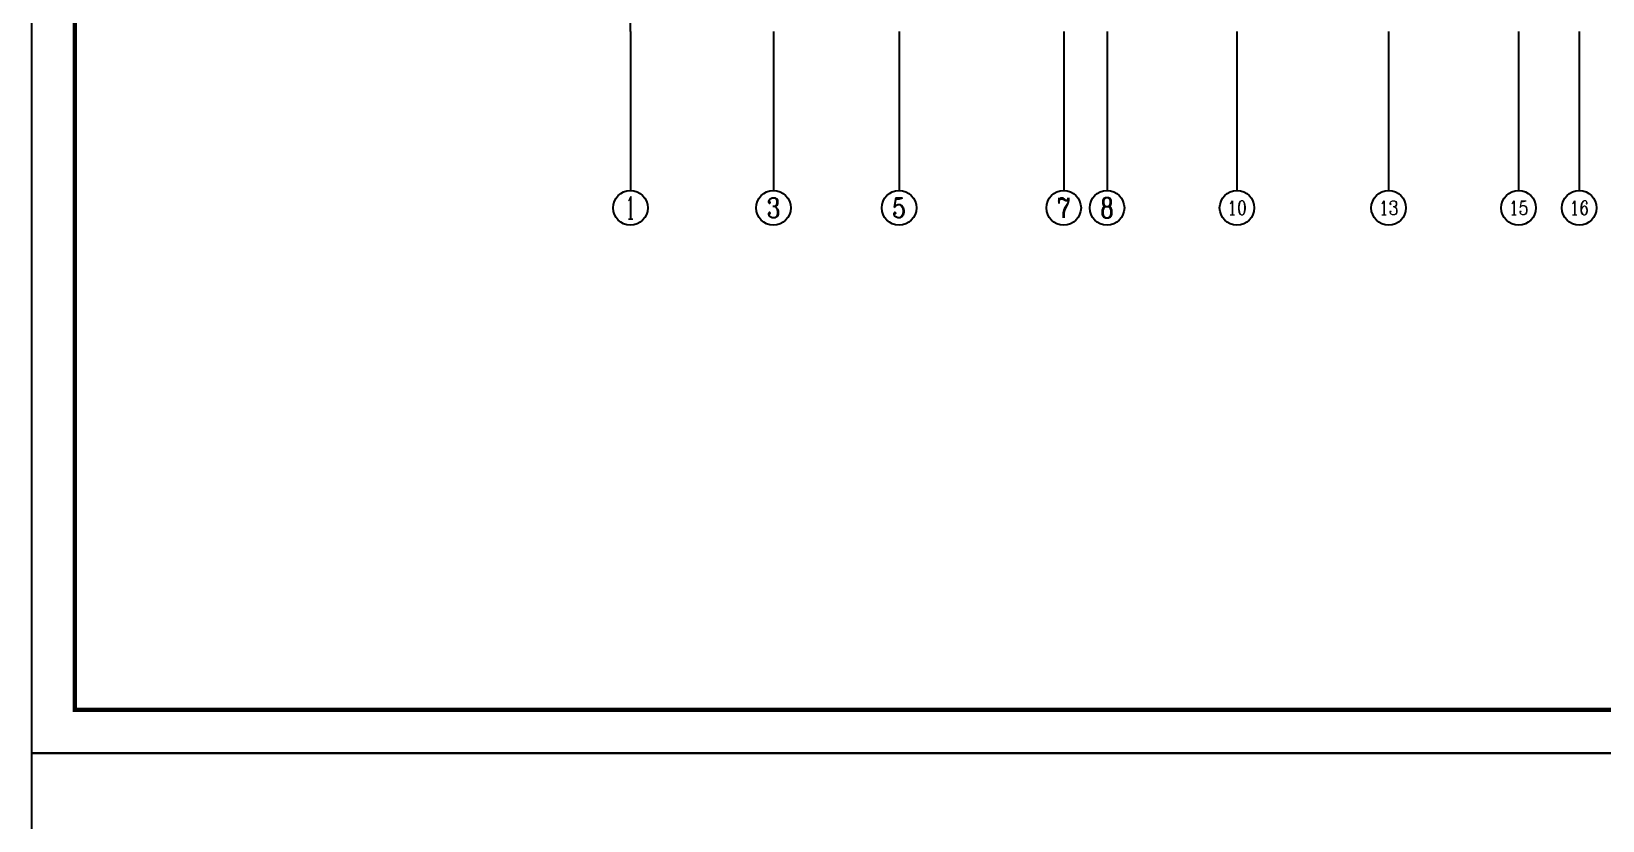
# Model space of a CAD drawing. Extents: x 115549 to 768939, y -502199 to 402497.
# Drawn here: x 181745 to 218007, y 113943 to 132152 of the extents above; entities that cross this region are included whole.
import ezdxf
from ezdxf.enums import TextEntityAlignment as Align

# ---------------------------------------------------------------- set-up
doc = ezdxf.new("R2010")
doc.units = 0
doc.header["$LTSCALE"] = 1000
doc.header["$MEASUREMENT"] = 0
doc.linetypes.add('DOTE', pattern=[2.42, 2, -0.2, 0.02, -0.2])
for name, color, linetype in [('AXIS', 3, 'Continuous'), ('AXIS_TEXT', 7, 'Continuous'), ('DOTE', 16, 'DOTE'), ('PUB_TITLE', 4, 'Continuous')]:
    doc.layers.add(name, color=color, linetype=linetype)
doc.styles.add('_TCH_AXIS', font='COMPLEX', dxfattribs={"bigfont": 'GBCBIG'})
doc.styles.add('COMPLEX', font='COMPLEX')

# ---------------------------------------------------------------- blocks, each defined once
blk = doc.blocks.new('_AXISO')
blk.add_circle((0, 0), 0.5)
at = {"layer": 'AXIS_TEXT', "style": 'COMPLEX', "width": 1.041667}
blk.add_attdef('A', text='', height=0.56, dxfattribs=at).set_placement((-0.25, -0.28), (0.25, -0.28), align=Align.FIT)

msp = doc.modelspace()

# ---------------------------------------------------------------- linework, layer by layer
at = {"layer": 'AXIS'}
for p, q in [((195569.1, 132151.9), (195569.1, 128481.2)), ((198869.1, 132151.9), (198869.1, 128481.2)), ((201769.1, 132151.9), (201769.1, 128481.2)), ((205569.1, 132151.9), (205569.1, 128481.2)), ((206569.1, 132151.9), (206569.1, 128481.2)), ((209569.1, 132151.9), (209569.1, 128481.2)), ((213069.1, 132151.9), (213069.1, 128481.2)), ((216069.1, 132151.9), (216069.1, 128481.2)), ((217469.1, 132151.9), (217469.1, 128481.2))]:
    msp.add_line(p, q, dxfattribs=at)
at = {"layer": 'DOTE'}
msp.add_line((195569.1, 132151.9), (195569.1, 154836.5), dxfattribs=at)
at = {"layer": 'PUB_TITLE'}
for points in [[(181745.2, 115497.5), (241145.2, 115497.5), (241145.2, 199597.5), (181745.2, 199597.5)], [(181745.2, 31397.5), (241145.2, 31397.5), (241145.2, 115497.5), (181745.2, 115497.5)]]:
    msp.add_lwpolyline(points, close=True, dxfattribs=at)
at = {"layer": 'PUB_TITLE', "const_width": 100}
msp.add_lwpolyline([(182745.2, 116497.5), (240145.2, 116497.5), (240145.2, 197097.5), (182745.2, 197097.5)], close=True, dxfattribs=at)

# ---------------------------------------------------------------- block references
at = {"layer": 'AXIS'}
ref = msp.add_blockref('_AXISO', (195569.1, 128081.2), dxfattribs=dict(at, xscale=800, yscale=800, zscale=800))
ref.add_attrib('A', '1', dxfattribs={"layer": 'AXIS_TEXT', "height": 514.7, "style": '_TCH_AXIS'}).set_placement((195458.8, 127823.8), (195679.4, 127823.8), align=Align.FIT)
ref = msp.add_blockref('_AXISO', (198869.1, 128081.2), dxfattribs=dict(at, xscale=800, yscale=800, zscale=800))
ref.add_attrib('A', '3', dxfattribs={"layer": 'AXIS_TEXT', "height": 465.9, "style": '_TCH_AXIS'}).set_placement((198713.8, 127848.2), (199024.5, 127848.2), align=Align.FIT)
ref = msp.add_blockref('_AXISO', (201769.1, 128081.2), dxfattribs=dict(at, xscale=800, yscale=800, zscale=800))
ref.add_attrib('A', '5', dxfattribs={"layer": 'AXIS_TEXT', "height": 465.9, "style": '_TCH_AXIS'}).set_placement((201613.8, 127848.2), (201924.5, 127848.2), align=Align.FIT)
ref = msp.add_blockref('_AXISO', (205569.1, 128081.2), dxfattribs=dict(at, xscale=800, yscale=800, zscale=800))
ref.add_attrib('A', '7', dxfattribs={"layer": 'AXIS_TEXT', "height": 465.9, "style": '_TCH_AXIS'}).set_placement((205413.8, 127848.2), (205724.5, 127848.2), align=Align.FIT)
ref = msp.add_blockref('_AXISO', (206569.1, 128081.2), dxfattribs=dict(at, xscale=800, yscale=800, zscale=800))
ref.add_attrib('A', '8', dxfattribs={"layer": 'AXIS_TEXT', "height": 465.9, "style": '_TCH_AXIS'}).set_placement((206413.8, 127848.2), (206724.4, 127848.2), align=Align.FIT)
ref = msp.add_blockref('_AXISO', (209569.1, 128081.2), dxfattribs=dict(at, xscale=800, yscale=800, zscale=800))
ref.add_attrib('A', '10', dxfattribs={"layer": 'AXIS_TEXT', "height": 328.45, "style": '_TCH_AXIS'}).set_placement((209342.3, 127916.9), (209795.9, 127916.9), align=Align.FIT)
ref = msp.add_blockref('_AXISO', (213069.1, 128081.2), dxfattribs=dict(at, xscale=800, yscale=800, zscale=800))
ref.add_attrib('A', '13', dxfattribs={"layer": 'AXIS_TEXT', "height": 328.45, "style": '_TCH_AXIS'}).set_placement((212842.3, 127916.9), (213295.9, 127916.9), align=Align.FIT)
ref = msp.add_blockref('_AXISO', (216069.1, 128081.2), dxfattribs=dict(at, xscale=800, yscale=800, zscale=800))
ref.add_attrib('A', '15', dxfattribs={"layer": 'AXIS_TEXT', "height": 328.45, "style": '_TCH_AXIS'}).set_placement((215842.3, 127916.9), (216295.9, 127916.9), align=Align.FIT)
ref = msp.add_blockref('_AXISO', (217469.1, 128081.2), dxfattribs=dict(at, xscale=800, yscale=800, zscale=800))
ref.add_attrib('A', '16', dxfattribs={"layer": 'AXIS_TEXT', "height": 328.45, "style": '_TCH_AXIS'}).set_placement((217242.4, 127916.9), (217695.9, 127916.9), align=Align.FIT)

doc.saveas('drawing.dxf')
